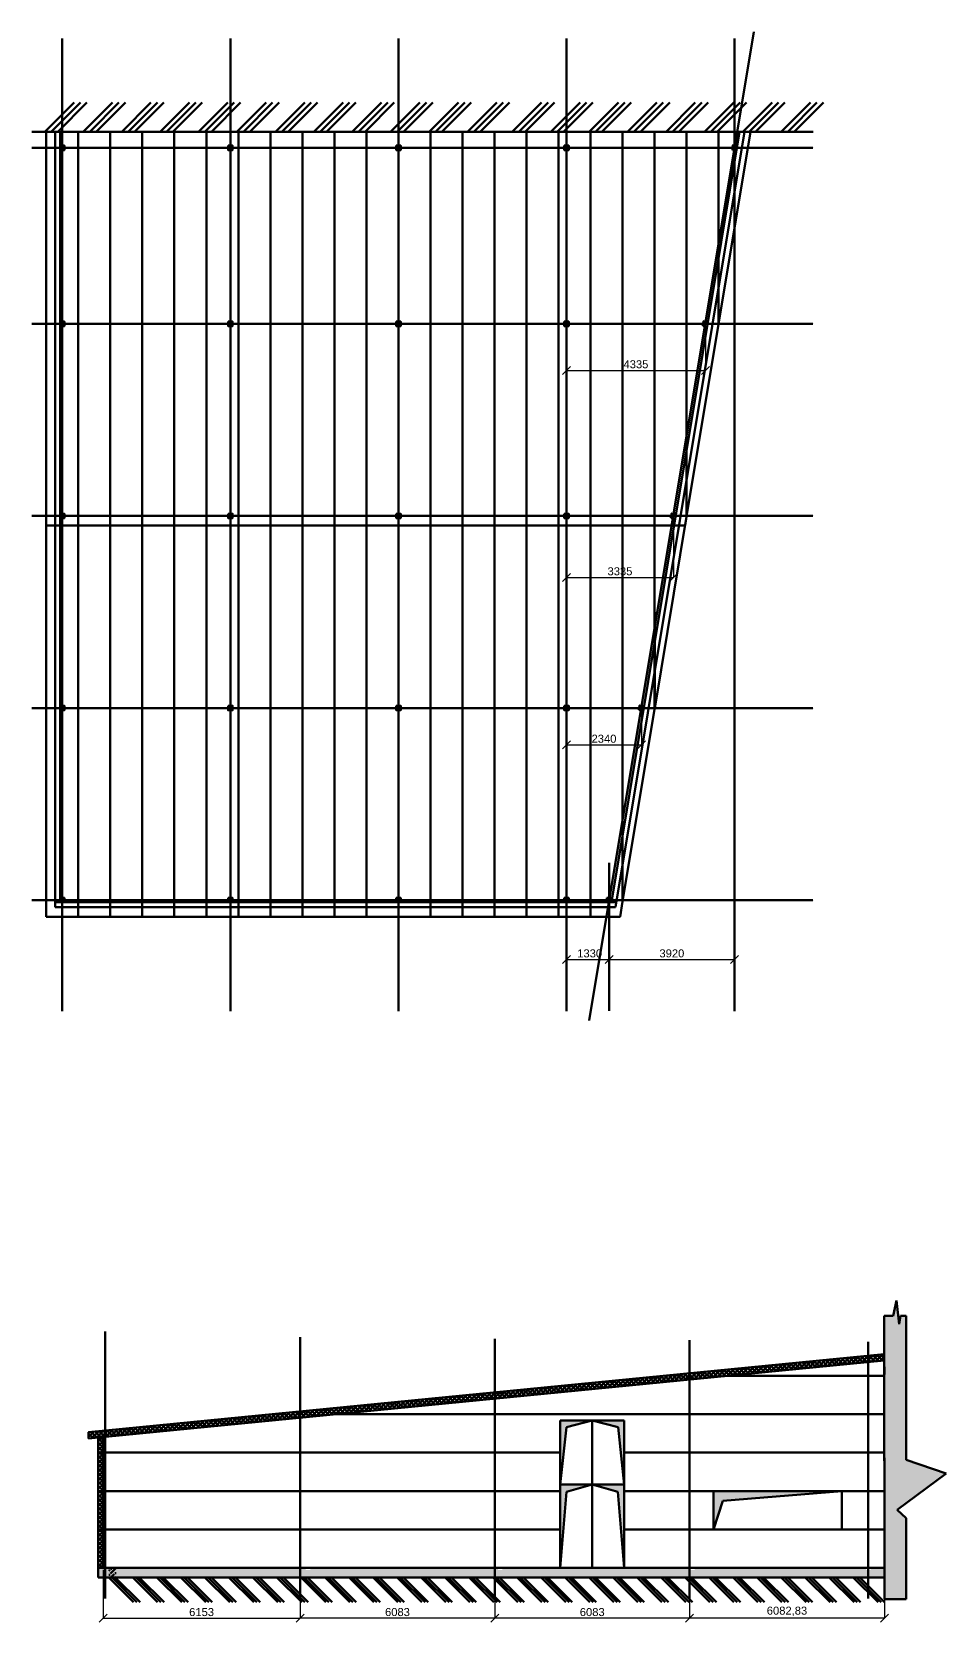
# Model space of a CAD drawing. Header units: millimetres. Extents: x -208979 to 31, y -109229 to 48340.
# Drawn here: x -97128 to -68569, y -66390 to -16713 of the extents above; entities that cross this region are included whole.
import ezdxf

# ---------------------------------------------------------------- set-up
doc = ezdxf.new("R2010")
doc.units = ezdxf.units.MM
doc.linetypes.add('ACAD_ISO10W100', pattern=[18, 12, -3, 0, -3])
doc.styles.get("Standard").update_dxf_attribs({"font": 'arial.ttf'})
doc.dimstyles.new('ISO-25', dxfattribs={"dimtxt": 2.5, "dimasz": 2.5, "dimexe": 1.25, "dimexo": 0.625, "dimtad": 1, "dimtxsty": 'Standard', "dimcen": 2.5, "dimadec": 0, "dimazin": 0, "dimtfac": 1, "dimtmove": 0, "dimatfit": 3, "dimfxl": 1, "dimarcsym": 0})

# ---------------------------------------------------------------- blocks, each defined once
blk = doc.blocks.new('_Oblique')
at = {"color": 0, "linetype": 'ByBlock', "lineweight": -2}
blk.add_line((-0.5, -0.5), (0.5, 0.5), dxfattribs=at)
blk = doc.blocks.new('*D64')
at = {"color": 0, "lineweight": -2, "transparency": 16777216}
for p, q in [((-80427, -43897), (-80427, -45692)), ((-79097, -43897), (-79097, -45692)), ((-80427, -45691), (-79097, -45691))]:
    blk.add_line(p, q, dxfattribs=at)
at = {"layer": 'Defpoints', "color": 0, "lineweight": 100, "transparency": 16777216}
for p in [(-80427, -43835), (-79097, -43835), (-79097, -45691)]:
    blk.add_point(p, dxfattribs=at)
at = {"color": 0, "lineweight": -2, "transparency": 16777216, "xscale": 250, "yscale": 250, "zscale": 250, "rotation": 180}
blk.add_blockref('_Oblique', (-80427, -45691), dxfattribs=at)
at = {"color": 0, "lineweight": -2, "transparency": 16777216, "xscale": 250, "yscale": 250, "zscale": 250}
blk.add_blockref('_Oblique', (-79097, -45691), dxfattribs=at)
at = {"color": 0, "lineweight": 100, "transparency": 16777216, "insert": (-79704, -45501), "char_height": 250, "attachment_point": 5}
blk.add_mtext('1330', dxfattribs=at)
blk = doc.blocks.new('*D61')
at = {"color": 0, "lineweight": -2, "transparency": 16777216}
for p, q in [((-79097, -43897), (-79097, -45692)), ((-75177, -43897), (-75177, -45692)), ((-79097, -45691), (-75177, -45691))]:
    blk.add_line(p, q, dxfattribs=at)
at = {"layer": 'Defpoints', "color": 0, "lineweight": 100, "transparency": 16777216}
for p in [(-79097, -43835), (-75177, -43835), (-75177, -45691)]:
    blk.add_point(p, dxfattribs=at)
at = {"color": 0, "lineweight": -2, "transparency": 16777216, "xscale": 250, "yscale": 250, "zscale": 250, "rotation": 180}
blk.add_blockref('_Oblique', (-79097, -45691), dxfattribs=at)
at = {"color": 0, "lineweight": -2, "transparency": 16777216, "xscale": 250, "yscale": 250, "zscale": 250}
blk.add_blockref('_Oblique', (-75177, -45691), dxfattribs=at)
at = {"color": 0, "lineweight": 100, "transparency": 16777216, "insert": (-77137, -45501), "char_height": 250, "attachment_point": 5}
blk.add_mtext('3920', dxfattribs=at)
blk = doc.blocks.new('*D62')
at = {"color": 0, "lineweight": -2, "transparency": 16777216}
for p, q in [((-80427, -37897), (-80427, -38986)), ((-78088, -37897), (-78088, -38986)), ((-80427, -38985), (-78088, -38985))]:
    blk.add_line(p, q, dxfattribs=at)
at = {"layer": 'Defpoints', "color": 0, "lineweight": 100, "transparency": 16777216}
for p in [(-80427, -37835), (-78088, -37835), (-78088, -38985)]:
    blk.add_point(p, dxfattribs=at)
at = {"color": 0, "lineweight": -2, "transparency": 16777216, "xscale": 250, "yscale": 250, "zscale": 250, "rotation": 180}
blk.add_blockref('_Oblique', (-80427, -38985), dxfattribs=at)
at = {"color": 0, "lineweight": -2, "transparency": 16777216, "xscale": 250, "yscale": 250, "zscale": 250}
blk.add_blockref('_Oblique', (-78088, -38985), dxfattribs=at)
at = {"color": 0, "lineweight": 100, "transparency": 16777216, "insert": (-79257, -38795), "char_height": 250, "attachment_point": 5}
blk.add_mtext('2340', dxfattribs=at)
blk = doc.blocks.new('*D63')
at = {"color": 0, "lineweight": -2, "transparency": 16777216}
for p, q in [((-80427, -31897), (-80427, -33757)), ((-77090, -31897), (-77090, -33757)), ((-80427, -33756), (-77090, -33756))]:
    blk.add_line(p, q, dxfattribs=at)
at = {"layer": 'Defpoints', "color": 0, "lineweight": 100, "transparency": 16777216}
for p in [(-80427, -31835), (-77090, -31835), (-77090, -33756)]:
    blk.add_point(p, dxfattribs=at)
at = {"color": 0, "lineweight": -2, "transparency": 16777216, "xscale": 250, "yscale": 250, "zscale": 250, "rotation": 180}
blk.add_blockref('_Oblique', (-80427, -33756), dxfattribs=at)
at = {"color": 0, "lineweight": -2, "transparency": 16777216, "xscale": 250, "yscale": 250, "zscale": 250}
blk.add_blockref('_Oblique', (-77090, -33756), dxfattribs=at)
at = {"color": 0, "lineweight": 100, "transparency": 16777216, "insert": (-78758, -33566), "char_height": 250, "attachment_point": 5}
blk.add_mtext('3335', dxfattribs=at)
blk = doc.blocks.new('*D65')
at = {"color": 0, "lineweight": -2, "transparency": 16777216}
for p, q in [((-80427, -25897), (-80427, -27290)), ((-76091, -25897), (-76091, -27290)), ((-80427, -27289), (-76091, -27289))]:
    blk.add_line(p, q, dxfattribs=at)
at = {"layer": 'Defpoints', "color": 0, "lineweight": 100, "transparency": 16777216}
for p in [(-80427, -25835), (-76091, -25835), (-76091, -27289)]:
    blk.add_point(p, dxfattribs=at)
at = {"color": 0, "lineweight": -2, "transparency": 16777216, "xscale": 250, "yscale": 250, "zscale": 250, "rotation": 180}
blk.add_blockref('_Oblique', (-80427, -27289), dxfattribs=at)
at = {"color": 0, "lineweight": -2, "transparency": 16777216, "xscale": 250, "yscale": 250, "zscale": 250}
blk.add_blockref('_Oblique', (-76091, -27289), dxfattribs=at)
at = {"color": 0, "lineweight": 100, "transparency": 16777216, "insert": (-78259, -27099), "char_height": 250, "attachment_point": 5}
blk.add_mtext('4335', dxfattribs=at)
blk = doc.blocks.new('*D70')
at = {"color": 0, "lineweight": -2, "transparency": 16777216}
for p, q in [((-94902, -64756), (-94902, -66267)), ((-88749, -64756), (-88749, -66267)), ((-94902, -66265), (-88749, -66265))]:
    blk.add_line(p, q, dxfattribs=at)
at = {"layer": 'Defpoints', "color": 0, "lineweight": 100, "transparency": 16777216}
for p in [(-94902, -64694), (-88749, -64694), (-88749, -66265)]:
    blk.add_point(p, dxfattribs=at)
at = {"color": 0, "lineweight": -2, "transparency": 16777216, "xscale": 250, "yscale": 250, "zscale": 250, "rotation": 180}
blk.add_blockref('_Oblique', (-94902, -66265), dxfattribs=at)
at = {"color": 0, "lineweight": -2, "transparency": 16777216, "xscale": 250, "yscale": 250, "zscale": 250}
blk.add_blockref('_Oblique', (-88749, -66265), dxfattribs=at)
at = {"color": 0, "lineweight": 100, "transparency": 16777216, "insert": (-91825, -66076), "char_height": 250, "attachment_point": 5}
blk.add_mtext('6153', dxfattribs=at)
blk = doc.blocks.new('*D71')
at = {"color": 0, "lineweight": -2, "transparency": 16777216}
for p, q in [((-88749, -64756), (-88749, -66267)), ((-82666, -64756), (-82666, -66267)), ((-82666, -66265), (-88749, -66265))]:
    blk.add_line(p, q, dxfattribs=at)
at = {"layer": 'Defpoints', "color": 0, "lineweight": 100, "transparency": 16777216}
for p in [(-88749, -64694), (-82666, -64694), (-88749, -66265)]:
    blk.add_point(p, dxfattribs=at)
at = {"color": 0, "lineweight": -2, "transparency": 16777216, "xscale": 250, "yscale": 250, "zscale": 250, "rotation": 180}
blk.add_blockref('_Oblique', (-88749, -66265), dxfattribs=at)
at = {"color": 0, "lineweight": -2, "transparency": 16777216, "xscale": 250, "yscale": 250, "zscale": 250}
blk.add_blockref('_Oblique', (-82666, -66265), dxfattribs=at)
at = {"color": 0, "lineweight": 100, "transparency": 16777216, "insert": (-85707, -66076), "char_height": 250, "attachment_point": 5}
blk.add_mtext('6083', dxfattribs=at)
blk = doc.blocks.new('*D72')
at = {"color": 0, "lineweight": -2, "transparency": 16777216}
for p, q in [((-82666, -64756), (-82666, -66267)), ((-76583, -64756), (-76583, -66267)), ((-76583, -66265), (-82666, -66265))]:
    blk.add_line(p, q, dxfattribs=at)
at = {"layer": 'Defpoints', "color": 0, "lineweight": 100, "transparency": 16777216}
for p in [(-82666, -64694), (-76583, -64694), (-82666, -66265)]:
    blk.add_point(p, dxfattribs=at)
at = {"color": 0, "lineweight": -2, "transparency": 16777216, "xscale": 250, "yscale": 250, "zscale": 250, "rotation": 180}
blk.add_blockref('_Oblique', (-82666, -66265), dxfattribs=at)
at = {"color": 0, "lineweight": -2, "transparency": 16777216, "xscale": 250, "yscale": 250, "zscale": 250}
blk.add_blockref('_Oblique', (-76583, -66265), dxfattribs=at)
at = {"color": 0, "lineweight": 100, "transparency": 16777216, "insert": (-79624, -66076), "char_height": 250, "attachment_point": 5}
blk.add_mtext('6083', dxfattribs=at)
blk = doc.blocks.new('*D73')
at = {"color": 0, "lineweight": -2, "transparency": 16777216}
for p, q in [((-76583, -64756), (-76583, -66267)), ((-70500, -64756), (-70500, -66267)), ((-70500, -66265), (-76583, -66265))]:
    blk.add_line(p, q, dxfattribs=at)
at = {"layer": 'Defpoints', "color": 0, "lineweight": 100, "transparency": 16777216}
for p in [(-76583, -64694), (-70500, -64694), (-76583, -66265)]:
    blk.add_point(p, dxfattribs=at)
at = {"color": 0, "lineweight": -2, "transparency": 16777216, "xscale": 250, "yscale": 250, "zscale": 250, "rotation": 180}
blk.add_blockref('_Oblique', (-76583, -66265), dxfattribs=at)
at = {"color": 0, "lineweight": -2, "transparency": 16777216, "xscale": 250, "yscale": 250, "zscale": 250}
blk.add_blockref('_Oblique', (-70500, -66265), dxfattribs=at)
at = {"color": 0, "lineweight": 100, "transparency": 16777216, "insert": (-73541, -66053), "char_height": 250, "attachment_point": 5}
blk.add_mtext('6082,83', dxfattribs=at)

msp = doc.modelspace()

# ---------------------------------------------------------------- hatches: boundary and pattern name
at = {"lineweight": 100}
h = msp.add_hatch(dxfattribs=at)
h.set_pattern_fill('AR-B816C', color=256, scale=0.61)
h.set_pattern_definition([(0, (37879.35, 15680.4), (123.952, 123.952), [242.09375, -5.81025]), (0, (37755.4, 15686.21), (123.952, 123.952), [242.09375, -5.81025]), (90, (37879.35, 15680.4), (-123.952, 123.952), [-129.76225, 118.14175]), (90, (37873.54, 15680.4), (-123.952, 123.952), [-129.76225, 118.14175])])
h.paths.add_polyline_path([(-70501.435, -56820.392), (-70227.861, -56819.87), (-70124.099, -56337.307), (-70036.301, -57079.098), (-69992.402, -56819.87), (-69820.796, -56815.882), (-69820.796, -61321.278), (-68569.009, -61744.527), (-70100.695, -62881.407), (-69820.796, -63141.017), (-69820.796, -65666.271), (-70499.871, -65666.271), (-70501.111, -58652.244), (-70499.871, -58652.121), (-70499.871, -58404.665), (-70501.155, -58404.793), (-70501.188, -58213.429), (-70499.871, -58213.298), (-70499.871, -58011.724)])
h = msp.add_hatch(dxfattribs=at)
h.set_pattern_fill('ANSI37', color=1, scale=30)
h.paths.add_polyline_path([(-71006.871, -58263.718), (-71006.871, -58063.718), (-76582.871, -58610.539), (-76582.871, -58810.539)])
h.paths.add_polyline_path([(-70501.224, -58014.131), (-71006.871, -58063.718), (-71006.871, -58263.718), (-70501.188, -58214.128)])
h.paths.add_polyline_path([(-76582.871, -58610.539), (-82665.871, -59207.079), (-82665.871, -59407.079), (-76582.871, -58810.539)])
h.paths.add_polyline_path([(-82665.871, -59407.079), (-82665.871, -59207.079), (-88748.871, -59803.619), (-88748.871, -60003.619)])
h.paths.add_polyline_path([(-88748.871, -60003.619), (-88748.871, -59803.619), (-94831.871, -60400.159), (-94831.871, -60600.159)])
h.paths.add_polyline_path([(-94831.871, -60400.159), (-95351.871, -60451.154), (-95351.871, -60651.154), (-94831.871, -60600.159)])
h = msp.add_hatch(color=8, dxfattribs=at)
h.dxf.hatch_style = 1
h.paths.add_polyline_path([(-80429.864, -60294.249), (-79624.371, -60094.379), (-80624.371, -60094.379), (-80624.371, -62094.379)])
h.paths.add_polyline_path([(-79624.371, -60094.379), (-78818.877, -60294.249), (-78624.371, -62094.379), (-78624.371, -60094.379)])
h.paths.add_polyline_path([(-78624.371, -62094.379), (-79624.371, -62094.379), (-78824.884, -62323.481), (-78624.371, -64694.379)])
h.paths.add_polyline_path([(-79624.371, -62094.379), (-80624.371, -62094.379), (-80624.371, -64694.379), (-80423.857, -62323.481)])
h = msp.add_hatch(dxfattribs=at)
h.set_pattern_fill('ANSI37', color=1, scale=30)
h.set_pattern_definition([(45, (37547.35, 15680.4), (-67.35192, 67.35192), []), (135, (37547.35, 15680.4), (-67.35192, -67.35192), [])])
h.paths.add_polyline_path([(-95051.871, -60621.941), (-94901.871, -60607.024), (-94901.871, -61060.95), (-94931.871, -61060.95), (-94931.871, -61076.95), (-94901.871, -61076.95), (-94901.871, -64694.379), (-94981.871, -64694.379), (-95051.871, -64694.379)])
h = msp.add_hatch(color=8, dxfattribs=at)
h.dxf.hatch_style = 1
h.paths.add_polyline_path([(-71832.871, -62294.379), (-75832.871, -62294.379), (-75832.871, -63494.379), (-75544.845, -62596.152)])
h = msp.add_hatch(dxfattribs=at)
h.set_pattern_fill('ANSI36', color=8, scale=30)
h.set_pattern_definition([(45, (-127993.19, -64798.63), (50.51394, 185.21778), [238.125, -47.625, 0, -47.625])])
h.paths.add_polyline_path([(-70999.871, -64764.379), (-70929.871, -64764.379), (-70929.871, -64694.379), (-70499.871, -64694.379), (-70499.871, -64994.379), (-70999.871, -64994.379)])
h.paths.add_polyline_path([(-76499.871, -64764.379), (-76429.871, -64764.379), (-76429.871, -64694.379), (-71069.871, -64694.379), (-71069.871, -64764.379), (-70999.871, -64764.379), (-70999.871, -64994.379), (-76499.871, -64994.379)])
h.paths.add_polyline_path([(-82499.871, -64764.379), (-82429.871, -64764.379), (-82429.871, -64694.379), (-76569.871, -64694.379), (-76569.871, -64764.379), (-76499.871, -64764.379), (-76499.871, -64994.379), (-82499.871, -64994.379)])
h.paths.add_polyline_path([(-88499.871, -64764.379), (-88429.871, -64764.379), (-88429.871, -64694.379), (-82569.871, -64694.379), (-82569.871, -64764.379), (-82499.871, -64764.379), (-82499.871, -64994.379), (-88499.871, -64994.379)])
h.paths.add_polyline_path([(-95051.871, -64694.379), (-88569.871, -64694.379), (-88569.871, -64764.379), (-88499.871, -64764.379), (-88499.871, -64994.379), (-95051.871, -64994.379)])
h = msp.add_hatch(dxfattribs=at)
h.set_pattern_fill('ANSI36', color=8, scale=30)
h.set_pattern_definition([(45, (37879.35, 15680.4), (50.51394, 185.21778), [238.125, -47.625, 0, -47.625])])
h.paths.add_polyline_path([(-94719.871, -64994.379), (-94499.871, -64994.379), (-94499.871, -64694.379), (-94719.871, -64694.379)])

# ---------------------------------------------------------------- linework, layer by layer
at = {"color": 61, "lineweight": 100, "true_color": 0xedee99}
msp.add_line((-74572.404, -16712.523), (-79723.686, -47593.91), dxfattribs=at)
at = {"linetype": 'ACAD_ISO10W100', "lineweight": 100}
for p, q in [((-96176.595, -16925.81), (-96176.595, -47309.074)), ((-90926.595, -16925.81), (-90926.595, -47309.074)), ((-85676.595, -16925.81), (-85676.595, -47309.074)), ((-80426.595, -16925.81), (-80426.595, -47309.074)), ((-75176.595, -16925.81), (-75176.595, -47309.074)), ((-97127.504, -20334.587), (-72718.713, -20334.587)), ((-97127.504, -25834.587), (-72718.713, -25834.587)), ((-97127.504, -31834.587), (-72718.713, -31834.587)), ((-97127.504, -37834.587), (-72718.713, -37834.587)), ((-79096.598, -42670.801), (-79096.598, -47295.074)), ((-97127.504, -43834.587), (-72718.713, -43834.587)), ((-94831.871, -65645.288), (-94831.871, -57309.696)), ((-88748.871, -65645.288), (-88748.871, -57489.532)), ((-82665.871, -65645.288), (-82665.871, -57534.491)), ((-76582.871, -65645.288), (-76582.871, -57579.45)), ((-71006.871, -65645.288), (-71006.871, -57637.55))]:
    msp.add_line(p, q, dxfattribs=at)
at = {"lineweight": 100}
for p, q in [((-96719.766, -19834.587), (-95805.125, -18919.946)), ((-96519.766, -19834.587), (-95605.125, -18919.946)), ((-96319.766, -19834.587), (-95405.125, -18919.946)), ((-95519.766, -19834.587), (-94605.125, -18919.946)), ((-95319.766, -19834.587), (-94405.125, -18919.946)), ((-95119.766, -19834.587), (-94205.125, -18919.946)), ((-94319.766, -19834.587), (-93405.125, -18919.946)), ((-94119.766, -19834.587), (-93205.125, -18919.946)), ((-93919.766, -19834.587), (-93005.125, -18919.946)), ((-93119.766, -19834.587), (-92205.125, -18919.946)), ((-92919.766, -19834.587), (-92005.125, -18919.946)), ((-92719.766, -19834.587), (-91805.125, -18919.946)), ((-91919.766, -19834.587), (-91005.125, -18919.946)), ((-91719.766, -19834.587), (-90805.125, -18919.946)), ((-91519.766, -19834.587), (-90605.125, -18919.946)), ((-90719.766, -19834.587), (-89805.125, -18919.946)), ((-90519.766, -19834.587), (-89605.125, -18919.946)), ((-90319.766, -19834.587), (-89405.125, -18919.946)), ((-89519.766, -19834.587), (-88605.125, -18919.946)), ((-89319.766, -19834.587), (-88405.125, -18919.946)), ((-89119.766, -19834.587), (-88205.125, -18919.946)), ((-88319.766, -19834.587), (-87405.125, -18919.946)), ((-88119.766, -19834.587), (-87205.125, -18919.946)), ((-87919.766, -19834.587), (-87005.125, -18919.946)), ((-87119.766, -19834.587), (-86205.125, -18919.946)), ((-86919.766, -19834.587), (-86005.125, -18919.946)), ((-86719.766, -19834.587), (-85805.125, -18919.946)), ((-85919.766, -19834.587), (-85005.125, -18919.946)), ((-85719.766, -19834.587), (-84805.125, -18919.946)), ((-85519.766, -19834.587), (-84605.125, -18919.946)), ((-84719.766, -19834.587), (-83805.125, -18919.946)), ((-84519.766, -19834.587), (-83605.125, -18919.946)), ((-84319.766, -19834.587), (-83405.125, -18919.946)), ((-83519.766, -19834.587), (-82605.125, -18919.946)), ((-83319.766, -19834.587), (-82405.125, -18919.946)), ((-83119.766, -19834.587), (-82205.125, -18919.946)), ((-82119.766, -19834.587), (-81205.125, -18919.946)), ((-81919.766, -19834.587), (-81005.125, -18919.946)), ((-81719.766, -19834.587), (-80805.125, -18919.946)), ((-80919.766, -19834.587), (-80005.125, -18919.946)), ((-80719.766, -19834.587), (-79805.125, -18919.946)), ((-80519.766, -19834.587), (-79605.125, -18919.946)), ((-79719.766, -19834.587), (-78805.125, -18919.946)), ((-79519.766, -19834.587), (-78605.125, -18919.946)), ((-79319.766, -19834.587), (-78405.125, -18919.946)), ((-78519.766, -19834.587), (-77605.125, -18919.946)), ((-78319.766, -19834.587), (-77405.125, -18919.946)), ((-78119.766, -19834.587), (-77205.125, -18919.946)), ((-77319.766, -19834.587), (-76405.125, -18919.946)), ((-77119.766, -19834.587), (-76205.125, -18919.946)), ((-76919.766, -19834.587), (-76005.125, -18919.946)), ((-76119.766, -19834.587), (-75205.125, -18919.946)), ((-75919.766, -19834.587), (-75005.125, -18919.946)), ((-75719.766, -19834.587), (-74805.125, -18919.946)), ((-74919.766, -19834.587), (-74005.125, -18919.946)), ((-74719.766, -19834.587), (-73805.125, -18919.946)), ((-74519.766, -19834.587), (-73605.125, -18919.946)), ((-73719.766, -19834.587), (-72805.125, -18919.946)), ((-73519.766, -19834.587), (-72605.125, -18919.946)), ((-73319.766, -19834.587), (-72405.125, -18919.946)), ((-97127.504, -19834.587), (-72718.713, -19834.587)), ((-70227.861, -56819.87), (-70124.099, -56337.307)), ((-70124.099, -56337.307), (-70036.301, -57079.098)), ((-70501.435, -56820.392), (-70227.861, -56819.87)), ((-70499.871, -65666.271), (-70501.435, -56820.392)), ((-70036.301, -57079.098), (-69992.402, -56819.87)), ((-69992.402, -56819.87), (-69820.796, -56815.882)), ((-69820.796, -56815.882), (-69820.796, -61321.278)), ((-80624.371, -64694.379), (-80624.371, -60094.379)), ((-80624.371, -60094.379), (-78624.371, -60094.379)), ((-80429.864, -60294.249), (-79624.371, -60094.379)), ((-79624.371, -64694.379), (-79624.371, -60094.379)), ((-78818.877, -60294.249), (-79624.371, -60094.379)), ((-78624.371, -64694.379), (-78624.371, -60094.379)), ((-80624.371, -62094.379), (-80429.864, -60294.249)), ((-78624.371, -62094.379), (-78818.877, -60294.249)), ((-69820.796, -61321.278), (-68569.009, -61744.527)), ((-80624.371, -62094.379), (-78624.371, -62094.379)), ((-80423.857, -62323.481), (-79624.371, -62094.379)), ((-78824.884, -62323.481), (-79624.371, -62094.379)), ((-68569.009, -61744.527), (-70102.674, -62882.875)), ((-80624.371, -64694.379), (-80423.857, -62323.481)), ((-78624.371, -64694.379), (-78824.884, -62323.481)), ((-75832.871, -63494.379), (-75832.871, -62294.379)), ((-75544.845, -62596.152), (-71832.871, -62294.379)), ((-75832.871, -63494.379), (-75544.845, -62596.152)), ((-70100.695, -62881.407), (-69820.796, -63141.017)), ((-69820.796, -63141.017), (-69820.796, -65666.271)), ((-95051.871, -64694.379), (-95051.871, -64994.379)), ((-70499.871, -64994.379), (-95051.871, -64994.379)), ((-94719.871, -64994.379), (-93947.106, -65767.144)), ((-94619.871, -64994.379), (-93847.106, -65767.144)), ((-94519.871, -64994.379), (-93747.106, -65767.144)), ((-93969.871, -64994.379), (-93197.106, -65767.144)), ((-93869.871, -64994.379), (-93097.106, -65767.144)), ((-93769.871, -64994.379), (-92997.106, -65767.144)), ((-93219.871, -64994.379), (-92447.106, -65767.144)), ((-93119.871, -64994.379), (-92347.106, -65767.144)), ((-93019.871, -64994.379), (-92247.106, -65767.144)), ((-92469.871, -64994.379), (-91697.106, -65767.144)), ((-92369.871, -64994.379), (-91597.106, -65767.144)), ((-92269.871, -64994.379), (-91497.106, -65767.144)), ((-91719.871, -64994.379), (-90947.106, -65767.144)), ((-91619.871, -64994.379), (-90847.106, -65767.144)), ((-91519.871, -64994.379), (-90747.106, -65767.144)), ((-90969.871, -64994.379), (-90197.106, -65767.144)), ((-90869.871, -64994.379), (-90097.106, -65767.144)), ((-90769.871, -64994.379), (-89997.106, -65767.144)), ((-90219.871, -64994.379), (-89447.106, -65767.144)), ((-90119.871, -64994.379), (-89347.106, -65767.144)), ((-90019.871, -64994.379), (-89247.106, -65767.144)), ((-89469.871, -64994.379), (-88697.106, -65767.144)), ((-89369.871, -64994.379), (-88597.106, -65767.144)), ((-89269.871, -64994.379), (-88497.106, -65767.144)), ((-88719.871, -64994.379), (-87947.106, -65767.144)), ((-88619.871, -64994.379), (-87847.106, -65767.144)), ((-88519.871, -64994.379), (-87747.106, -65767.144)), ((-87969.871, -64994.379), (-87197.106, -65767.144)), ((-87869.871, -64994.379), (-87097.106, -65767.144)), ((-87769.871, -64994.379), (-86997.106, -65767.144)), ((-87219.871, -64994.379), (-86447.106, -65767.144)), ((-87119.871, -64994.379), (-86347.106, -65767.144)), ((-87019.871, -64994.379), (-86247.106, -65767.144)), ((-86469.871, -64994.379), (-85697.106, -65767.144)), ((-86369.871, -64994.379), (-85597.106, -65767.144)), ((-86269.871, -64994.379), (-85497.106, -65767.144)), ((-85719.871, -64994.379), (-84947.106, -65767.144)), ((-85619.871, -64994.379), (-84847.106, -65767.144)), ((-85519.871, -64994.379), (-84747.106, -65767.144)), ((-84969.871, -64994.379), (-84197.106, -65767.144)), ((-84869.871, -64994.379), (-84097.106, -65767.144)), ((-84769.871, -64994.379), (-83997.106, -65767.144)), ((-84219.871, -64994.379), (-83447.106, -65767.144)), ((-84119.871, -64994.379), (-83347.106, -65767.144)), ((-84019.871, -64994.379), (-83247.106, -65767.144)), ((-83469.871, -64994.379), (-82697.106, -65767.144)), ((-83369.871, -64994.379), (-82597.106, -65767.144)), ((-83269.871, -64994.379), (-82497.106, -65767.144)), ((-82719.871, -64994.379), (-81947.106, -65767.144)), ((-82619.871, -64994.379), (-81847.106, -65767.144)), ((-82519.871, -64994.379), (-81747.106, -65767.144)), ((-81969.871, -64994.379), (-81197.106, -65767.144)), ((-81869.871, -64994.379), (-81097.106, -65767.144)), ((-81769.871, -64994.379), (-80997.106, -65767.144)), ((-81219.871, -64994.379), (-80447.106, -65767.144)), ((-81119.871, -64994.379), (-80347.106, -65767.144)), ((-81019.871, -64994.379), (-80247.106, -65767.144)), ((-80624.371, -64694.379), (-78624.371, -64694.379)), ((-80469.871, -64994.379), (-79697.106, -65767.144)), ((-80369.871, -64994.379), (-79597.106, -65767.144)), ((-80269.871, -64994.379), (-79497.106, -65767.144)), ((-79719.871, -64994.379), (-78947.106, -65767.144)), ((-79619.871, -64994.379), (-78847.106, -65767.144)), ((-79519.871, -64994.379), (-78747.106, -65767.144)), ((-78969.871, -64994.379), (-78197.106, -65767.144)), ((-78869.871, -64994.379), (-78097.106, -65767.144)), ((-78769.871, -64994.379), (-77997.106, -65767.144)), ((-78219.871, -64994.379), (-77447.106, -65767.144)), ((-78119.871, -64994.379), (-77347.106, -65767.144)), ((-78019.871, -64994.379), (-77247.106, -65767.144)), ((-77469.871, -64994.379), (-76697.106, -65767.144)), ((-77369.871, -64994.379), (-76597.106, -65767.144)), ((-77269.871, -64994.379), (-76497.106, -65767.144)), ((-76719.871, -64994.379), (-75947.106, -65767.144)), ((-76619.871, -64994.379), (-75847.106, -65767.144)), ((-76519.871, -64994.379), (-75747.106, -65767.144)), ((-75969.871, -64994.379), (-75197.106, -65767.144)), ((-75869.871, -64994.379), (-75097.106, -65767.144)), ((-75769.871, -64994.379), (-74997.106, -65767.144)), ((-75219.871, -64994.379), (-74447.106, -65767.144)), ((-75119.871, -64994.379), (-74347.106, -65767.144)), ((-75019.871, -64994.379), (-74247.106, -65767.144)), ((-74469.871, -64994.379), (-73697.106, -65767.144)), ((-74369.871, -64994.379), (-73597.106, -65767.144)), ((-74269.871, -64994.379), (-73497.106, -65767.144)), ((-73719.871, -64994.379), (-72947.106, -65767.144)), ((-73619.871, -64994.379), (-72847.106, -65767.144)), ((-73519.871, -64994.379), (-72747.106, -65767.144)), ((-72969.871, -64994.379), (-72197.106, -65767.144)), ((-72869.871, -64994.379), (-72097.106, -65767.144)), ((-72769.871, -64994.379), (-71997.106, -65767.144)), ((-72219.871, -64994.379), (-71447.106, -65767.144)), ((-72119.871, -64994.379), (-71347.106, -65767.144)), ((-72019.871, -64994.379), (-71247.106, -65767.144)), ((-71469.871, -64994.379), (-70697.106, -65767.144)), ((-71369.871, -64994.379), (-70597.106, -65767.144)), ((-71269.871, -64994.379), (-70497.106, -65767.144)), ((-69820.796, -65666.271), (-70499.871, -65666.271))]:
    msp.add_line(p, q, dxfattribs=at)
at = {"color": 1, "lineweight": 100}
for p, q in [((-96396.595, -19834.587), (-96396.595, -44054.587)), ((-96246.595, -19834.587), (-96246.595, -43904.587)), ((-75022.224, -19834.587), (-79026.598, -43904.587)), ((-74870.162, -19834.587), (-78899.491, -44054.587)), ((-96396.595, -43904.587), (-78874.536, -43904.587)), ((-96396.595, -44054.587), (-78899.491, -44054.587)), ((-70501.224, -58014.131), (-95351.871, -60451.154)), ((-70501.224, -58014.131), (-70500.043, -64694.379)), ((-70501.188, -58214.128), (-95351.871, -60651.154)), ((-76582.871, -58810.539), (-76582.871, -64694.379)), ((-70499.871, -58694.379), (-75398.377, -58694.379)), ((-82665.871, -59407.079), (-82665.871, -64694.379)), ((-88748.871, -60003.619), (-88748.871, -64694.379)), ((-70499.871, -59894.379), (-87634.936, -59894.379)), ((-80624.371, -64694.379), (-80624.371, -60094.379)), ((-80624.371, -60094.379), (-78624.371, -60094.379)), ((-78624.371, -60094.379), (-78624.371, -64694.379)), ((-95351.871, -60651.154), (-95351.871, -60451.154)), ((-94901.871, -64694.379), (-94901.871, -60607.024)), ((-95051.871, -64694.379), (-95051.871, -60621.734)), ((-80624.371, -61094.379), (-95051.871, -61094.379)), ((-70499.871, -61094.379), (-78624.371, -61094.379)), ((-80624.371, -62294.379), (-95051.871, -62294.379)), ((-70499.871, -62294.379), (-78624.371, -62294.379)), ((-75832.871, -63494.379), (-75832.871, -62294.379)), ((-75832.871, -63494.379), (-75832.871, -62294.379)), ((-75832.871, -62294.379), (-71832.871, -62294.379)), ((-71832.871, -62294.379), (-71832.871, -63494.379)), ((-80624.371, -63494.379), (-95051.871, -63494.379)), ((-70499.871, -63494.379), (-78624.371, -63494.379)), ((-71832.871, -63494.379), (-75832.871, -63494.379)), ((-80624.371, -64694.379), (-95051.871, -64694.379)), ((-70499.871, -64694.379), (-78624.371, -64694.379))]:
    msp.add_line(p, q, dxfattribs=at)
at = {"color": 2, "lineweight": 100}
msp.add_line((-70499.871, -58412.665), (-70499.871, -58652.121), dxfattribs=at)
at = {"color": 3, "lineweight": 100}
for points in [[(-95676.595, -32134.587), (-95676.595, -19834.587), (-96676.595, -19834.587), (-96676.595, -32134.587)], [(-94676.595, -32134.587), (-94676.595, -19834.587), (-95676.595, -19834.587), (-95676.595, -32134.587)], [(-93676.595, -32134.587), (-93676.595, -19834.587), (-94676.595, -19834.587), (-94676.595, -32134.587)], [(-92676.595, -32134.587), (-92676.595, -19834.587), (-93676.595, -19834.587), (-93676.595, -32134.587)], [(-91676.595, -32134.587), (-91676.595, -19834.587), (-92676.595, -19834.587), (-92676.595, -32134.587)], [(-90676.595, -32134.587), (-90676.595, -19834.587), (-91676.595, -19834.587), (-91676.595, -32134.587)], [(-89676.595, -32134.587), (-89676.595, -19834.587), (-90676.595, -19834.587), (-90676.595, -32134.587)], [(-88676.595, -32134.587), (-88676.595, -19834.587), (-89676.595, -19834.587), (-89676.595, -32134.587)], [(-87676.595, -32134.587), (-87676.595, -19834.587), (-88676.595, -19834.587), (-88676.595, -32134.587)], [(-86676.595, -32134.587), (-86676.595, -19834.587), (-87676.595, -19834.587), (-87676.595, -32134.587)], [(-85676.595, -32134.587), (-85676.595, -19834.587), (-86676.595, -19834.587), (-86676.595, -32134.587)], [(-84676.595, -32134.587), (-84676.595, -19834.587), (-85676.595, -19834.587), (-85676.595, -32134.587)], [(-83676.595, -32134.587), (-83676.595, -19834.587), (-84676.595, -19834.587), (-84676.595, -32134.587)], [(-82676.595, -32134.587), (-82676.595, -19834.587), (-83676.595, -19834.587), (-83676.595, -32134.587)], [(-81676.595, -32134.587), (-81676.595, -19834.587), (-82676.595, -19834.587), (-82676.595, -32134.587)], [(-80676.595, -32134.587), (-80676.595, -19834.587), (-81676.595, -19834.587), (-81676.595, -32134.587)], [(-79676.595, -32134.587), (-79676.595, -19834.587), (-80676.595, -19834.587), (-80676.595, -32134.587)], [(-78676.595, -32134.587), (-78676.595, -19834.587), (-79676.595, -19834.587), (-79676.595, -32134.587)], [(-77676.595, -32134.587), (-77676.595, -19834.587), (-78676.595, -19834.587), (-78676.595, -32134.587)], [(-76722.869, -32134.587), (-76676.595, -31856.44), (-76676.595, -19834.587), (-77676.595, -19834.587), (-77676.595, -32134.587)], [(-75676.595, -25845.513), (-75676.595, -19834.587), (-76676.595, -19834.587), (-76676.595, -31856.44)], [(-74676.595, -19834.587), (-74676.595, -19834.587), (-75676.595, -19834.587), (-75676.595, -25845.513)], [(-96676.595, -44354.587), (-96676.595, -31834.587), (-95676.595, -31834.587), (-95676.595, -44354.587)], [(-95676.595, -44354.587), (-95676.595, -31834.587), (-94676.595, -31834.587), (-94676.595, -44354.587)], [(-94676.595, -44354.587), (-94676.595, -31834.587), (-93676.595, -31834.587), (-93676.595, -44354.587)], [(-93676.595, -44354.587), (-93676.595, -31834.587), (-92676.595, -31834.587), (-92676.595, -44354.587)], [(-92676.595, -44354.587), (-92676.595, -31834.587), (-91676.595, -31834.587), (-91676.595, -44354.587)], [(-91676.595, -44354.587), (-91676.595, -31834.587), (-90676.595, -31834.587), (-90676.595, -44354.587)], [(-90676.595, -44354.587), (-90676.595, -31834.587), (-89676.595, -31834.587), (-89676.595, -44354.587)], [(-89676.595, -44354.587), (-89676.595, -31834.587), (-88676.595, -31834.587), (-88676.595, -44354.587)], [(-88676.595, -44354.587), (-88676.595, -31834.587), (-87676.595, -31834.587), (-87676.595, -44354.587)], [(-87676.595, -44354.587), (-87676.595, -31834.587), (-86676.595, -31834.587), (-86676.595, -44354.587)], [(-86676.595, -44354.587), (-86676.595, -31834.587), (-85676.595, -31834.587), (-85676.595, -44354.587)], [(-85676.595, -44354.587), (-85676.595, -31834.587), (-84676.595, -31834.587), (-84676.595, -44354.587)], [(-84676.595, -44354.587), (-84676.595, -31834.587), (-83676.595, -31834.587), (-83676.595, -44354.587)], [(-83676.595, -44354.587), (-83676.595, -31834.587), (-82676.595, -31834.587), (-82676.595, -44354.587)], [(-82676.595, -44354.587), (-82676.595, -31834.587), (-81676.595, -31834.587), (-81676.595, -44354.587)], [(-81676.595, -44354.587), (-81676.595, -31834.587), (-80676.595, -31834.587), (-80676.595, -44354.587)], [(-80676.595, -44354.587), (-80676.595, -31834.587), (-79676.595, -31834.587), (-79676.595, -44354.587)], [(-79676.595, -44354.587), (-79676.595, -31834.587), (-78676.595, -31834.587), (-78676.595, -43878.293), (-78755.833, -44354.587)], [(-78676.595, -43878.293), (-78676.595, -31834.587), (-77676.595, -31834.587), (-77676.595, -37867.366)], [(-77671.142, -37834.587), (-77676.595, -31834.587), (-76676.595, -31834.587), (-76676.595, -31856.44)]]:
    msp.add_lwpolyline(points, close=True, dxfattribs=at)
at = {"color": 2, "lineweight": 100}
for points in [[(-96246.595, -20264.587), (-96106.595, -20264.587), (-96106.595, -20404.587), (-96246.595, -20404.587)], [(-90996.595, -20264.587), (-90856.595, -20264.587), (-90856.595, -20404.587), (-90996.595, -20404.587)], [(-85746.595, -20264.587), (-85606.595, -20264.587), (-85606.595, -20404.587), (-85746.595, -20404.587)], [(-80496.595, -20264.587), (-80356.595, -20264.587), (-80356.595, -20404.587), (-80496.595, -20404.587)], [(-75257.101, -20393.324), (-75234.126, -20255.222), (-75096.024, -20278.197), (-75118.999, -20416.299)], [(-96246.595, -25764.587), (-96106.595, -25764.587), (-96106.595, -25904.587), (-96246.595, -25904.587)], [(-90996.595, -25764.587), (-90856.595, -25764.587), (-90856.595, -25904.587), (-90996.595, -25904.587)], [(-85746.595, -25764.587), (-85606.595, -25764.587), (-85606.595, -25904.587), (-85746.595, -25904.587)], [(-80496.595, -25764.587), (-80356.595, -25764.587), (-80356.595, -25904.587), (-80496.595, -25904.587)], [(-76171.906, -25892.15), (-76148.931, -25754.048), (-76010.829, -25777.023), (-76033.805, -25915.125)], [(-96246.595, -31764.587), (-96106.595, -31764.587), (-96106.595, -31904.587), (-96246.595, -31904.587)], [(-90996.595, -31764.587), (-90856.595, -31764.587), (-90856.595, -31904.587), (-90996.595, -31904.587)], [(-85746.595, -31764.587), (-85606.595, -31764.587), (-85606.595, -31904.587), (-85746.595, -31904.587)], [(-80496.595, -31764.587), (-80356.595, -31764.587), (-80356.595, -31904.587), (-80496.595, -31904.587)], [(-77170.209, -31892.01), (-77146.995, -31753.949), (-77008.933, -31777.163), (-77032.147, -31915.225)], [(-78168.271, -37892.15), (-78145.296, -37754.048), (-78007.194, -37777.023), (-78030.169, -37915.125)], [(-96246.595, -37764.587), (-96106.595, -37764.587), (-96106.595, -37904.587), (-96246.595, -37904.587)], [(-90996.595, -37764.587), (-90856.595, -37764.587), (-90856.595, -37904.587), (-90996.595, -37904.587)], [(-85746.595, -37764.587), (-85606.595, -37764.587), (-85606.595, -37904.587), (-85746.595, -37904.587)], [(-80496.595, -37764.587), (-80356.595, -37764.587), (-80356.595, -37904.587), (-80496.595, -37904.587)], [(-96246.595, -43764.587), (-96106.595, -43764.587), (-96106.595, -43904.587), (-96246.595, -43904.587)], [(-90996.595, -43764.587), (-90856.595, -43764.587), (-90856.595, -43904.587), (-90996.595, -43904.587)], [(-85746.595, -43764.587), (-85606.595, -43764.587), (-85606.595, -43904.587), (-85746.595, -43904.587)], [(-80496.595, -43764.587), (-80356.595, -43764.587), (-80356.595, -43904.587), (-80496.595, -43904.587)], [(-79166.598, -43764.587), (-79026.598, -43764.587), (-79026.598, -43904.587), (-79166.598, -43904.587)]]:
    msp.add_lwpolyline(points, close=True, dxfattribs=at)

# ---------------------------------------------------------------- dimensions: what is measured, and where the dimension line sits
at = {"lineweight": 100}
for base, p1, p2, text, picture, middle in [((-76091.368, -27289.009), (-80426.595, -25834.587), (-76091.368, -25834.587), '4335', '*D65', (-78258.982, -27099.281)), ((-77089.571, -33755.967), (-80426.595, -31834.587), (-77089.571, -31834.587), '3335', '*D63', (-78758.083, -33566.239)), ((-78087.732, -38984.982), (-80426.595, -37834.587), (-78087.732, -37834.587), '2340', '*D62', (-79257.164, -38795.254))]:
    dim = msp.add_linear_dim(base=base, p1=p1, p2=p2, text=text, dimstyle='ISO-25', override={"dimtxt": 250, "dimasz": 250, "dimexo": 62, "dimgap": 62, "dimblk1": 'Oblique', "dimblk2": 'Oblique', "dimsah": 1}, dxfattribs=at)
    dim.commit()
    dim.dimension.update_dxf_attribs({"geometry": picture, "text_midpoint": middle})
dim = msp.add_linear_dim(base=(-79096.598, -45690.99), p1=(-80426.595, -43834.587), p2=(-79096.598, -43834.587), dimstyle='ISO-25', override={"dimtxt": 250, "dimasz": 250, "dimexo": 62, "dimgap": 62, "dimblk1": 'Oblique', "dimblk2": 'Oblique', "dimsah": 1}, dxfattribs=at)
dim.commit()
dim.dimension.update_dxf_attribs({"geometry": '*D64', "text_midpoint": (-79703.637, -45690.99), "dimtype": 160})
for base, p1, p2, picture, middle in [((-75176.595, -45690.99), (-79096.598, -43834.587), (-75176.595, -43834.587), '*D61', (-77136.597, -45501.262)), ((-88748.871, -66265.417), (-94901.871, -64694.379), (-88748.871, -64694.379), '*D70', (-91825.371, -66075.688)), ((-88748.871, -66265.417), (-82665.871, -64694.379), (-88748.871, -64694.379), '*D71', (-85707.371, -66075.688)), ((-82665.871, -66265.417), (-76582.871, -64694.379), (-82665.871, -64694.379), '*D72', (-79624.371, -66075.688)), ((-76582.871, -66265.417), (-70500.043, -64694.379), (-76582.871, -64694.379), '*D73', (-73541.457, -66053.178))]:
    dim = msp.add_linear_dim(base=base, p1=p1, p2=p2, dimstyle='ISO-25', override={"dimtxt": 250, "dimasz": 250, "dimexo": 62, "dimgap": 62, "dimblk1": 'Oblique', "dimblk2": 'Oblique', "dimsah": 1}, dxfattribs=at)
    dim.commit()
    dim.dimension.update_dxf_attribs({"geometry": picture, "text_midpoint": middle})

doc.saveas('drawing.dxf')
